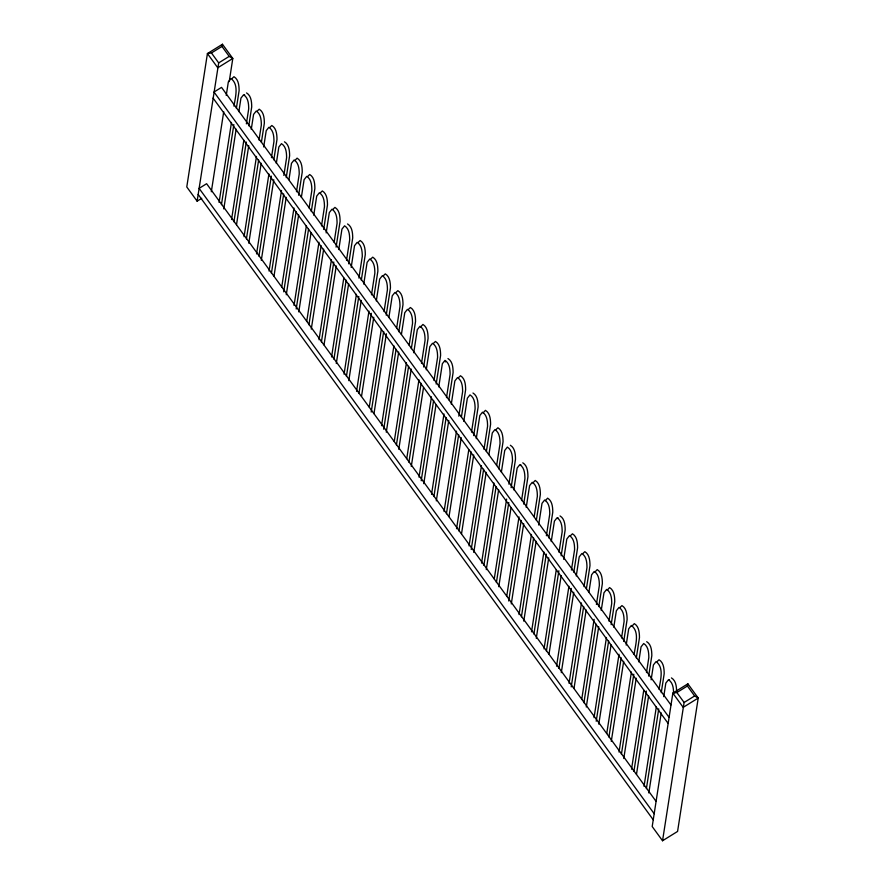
<?xml version="1.0" encoding="UTF-8"?>
<svg xmlns="http://www.w3.org/2000/svg" width="885" height="885" viewBox="0 0 885 885"><rect width="100%" height="100%" fill="white"/><g stroke="black" fill="none" stroke-linecap="round" stroke-linejoin="round"><path stroke-width="1.33" d="M676.594 691.893C676.56 686.97 676.118 680.687 671.461 677.91M673.585 693.807C673.585 688.873 673.131 682.589 668.474 679.757L665.83 683.087L663.739 696.661M197.123 201.172L218.684 62.901L211.438 52.945L207.422 53.565L186.779 186.956L197.123 201.172L201.747 198.306M211.327 191.757L223.717 111.731M226.239 95.447L228.341 81.885L230.974 78.555C239.437 84.695 235.078 97.914 233.983 106.167M229.226 81.608L232.799 58.465L222.456 44.25L207.422 53.565L217.765 67.769L232.799 58.465L229.204 56.386L221.969 46.429L222.456 44.25M219.082 202.422L231.472 122.429M221.46 204.623L233.85 124.597M236.372 108.313L239.105 90.679C239.072 85.768 238.629 79.484 233.961 76.707L232.003 78.544M223.794 208.926L236.14 129.199M238.861 111.632L240.952 98.113L243.585 94.784C248.243 97.615 248.696 103.899 248.696 108.833L246.373 123.867M231.56 219.491L243.829 140.261M233.928 221.781L246.273 142.042M248.785 125.825L251.716 106.908C251.683 101.996 251.24 95.713 246.572 92.936M236.516 224.679L248.74 145.704M251.263 129.365L253.586 114.386L256.219 111.056C260.876 113.888 261.329 120.172 261.329 125.106L259.017 140.084M244.061 236.704L256.484 156.413M246.428 238.917L258.652 159.953M261.396 142.253L264.349 123.181C264.316 118.269 263.874 111.986 259.205 109.209L257.258 111.045M248.796 243.242L261.175 163.227M263.697 146.954L266.219 130.681L268.852 127.34C273.509 130.184 273.963 136.456 273.963 141.401L271.452 157.663M256.55 253.906L268.929 173.936M258.929 256.108L271.308 176.093M273.83 159.82L276.983 139.476C276.95 134.564 276.507 128.281 271.839 125.493L269.892 127.329M261.296 260.356L273.775 179.766M276.308 163.382L278.852 146.987L281.485 143.658C286.143 146.49 286.596 152.762 286.596 157.707L283.853 175.451M269.051 271.02L281.518 190.474M271.43 273.255L283.687 194.025M286.231 177.642L289.616 155.782C289.583 150.87 289.141 144.587 284.472 141.81M273.996 276.209L286.209 197.322M288.952 179.644L291.475 163.327L294.108 159.997C298.765 162.829 299.219 169.101 299.219 174.046L296.486 191.724M281.751 286.873L293.964 208.03M283.709 291.807L296.132 211.559M298.654 195.242L302.239 172.121C302.205 167.21 301.763 160.926 297.094 158.149L294.771 160.639M286.275 294.771L298.643 214.9M301.376 197.3L304.097 179.699L306.73 176.369C311.387 179.201 311.841 185.485 311.841 190.419L309.119 208.008M294.041 305.436L306.398 225.609M296.209 308.987L308.566 229.115M311.299 211.515L314.861 188.494C314.828 183.582 314.385 177.299 309.717 174.522L307.759 176.358M298.787 311.896L311.011 232.899M313.755 215.188L316.708 196.116L319.341 192.786C323.998 195.618 324.452 201.902 324.452 206.836L321.509 225.896M306.752 321.2L318.976 242.236M308.92 324.784L321.144 245.776M323.678 229.436L327.472 204.911C327.439 199.999 326.996 193.715 322.328 190.939L320.381 192.775M311.277 329.109L323.656 249.172M326.167 232.91L329.32 212.588L331.952 209.247C336.61 212.079 337.063 218.363 337.063 223.308L334.132 242.269M319.031 339.774L331.399 259.869M321.41 341.975L333.789 262.026M336.09 247.125L340.083 221.383C340.05 216.471 339.608 210.176 334.939 207.4L332.981 209.236M324.021 344.918L336.245 265.92M338.778 249.57L341.942 229.138L344.575 225.808C349.232 228.64 349.686 234.912 349.686 239.857L346.522 260.279M331.565 356.943L343.789 277.978M333.933 359.166L346.168 280.158M348.701 263.818L352.706 237.932C352.673 233.02 352.23 226.737 347.562 223.96M336.3 363.503L348.657 283.62M351.179 267.381L354.531 245.709L357.164 242.379C361.821 245.211 362.275 251.495 362.275 256.44L358.923 278.089M344.055 374.167L356.412 294.329M346.433 376.357L358.801 296.486M361.312 280.235L365.295 254.515C365.262 249.592 364.819 243.309 360.151 240.532L358.204 242.368M348.801 380.638L361.213 300.424M363.746 284.107L367.109 262.358L369.742 259.017C374.399 261.849 374.853 268.133 374.853 273.078L371.49 294.816M356.555 391.303L368.968 311.122M358.934 393.515L371.346 313.301M373.868 296.984L377.873 271.153C377.84 266.241 377.397 259.958 372.729 257.17L370.782 259.006M361.511 396.425L373.758 317.272M376.302 300.9L379.676 279.063L382.309 275.733C386.966 278.565 387.431 284.837 387.42 289.782L384.046 311.608M369.266 407.089L381.302 329.342M371.213 412.045L383.681 331.532M386.214 315.148L390.44 287.857C390.407 282.946 389.964 276.662 385.296 273.874L383.349 275.722M373.99 413.671L386.369 333.767M388.88 317.516L392.232 295.844L394.876 292.504C399.533 295.347 399.987 301.619 399.987 306.564L396.635 328.224M381.546 425.685L393.902 345.814M383.714 429.236L396.082 349.332M398.803 331.72L402.996 304.639C402.963 299.727 402.52 293.444 397.863 290.656L395.905 292.492M386.28 432.168L398.681 352.064M401.414 334.419L404.777 312.693L407.421 309.363C412.078 312.195 412.532 318.478 412.532 323.412L409.169 345.128M394.256 441.482L406.436 362.773M396.414 445.044L408.604 366.301M411.337 348.646L415.541 321.498C415.507 316.576 415.065 310.292 410.408 307.515L408.45 309.352M398.781 449.326L411.204 369.078M413.738 352.75L417.311 329.629L419.955 326.299C424.612 329.131 425.065 335.404 425.065 340.349L421.481 363.458M406.746 458.629L418.959 379.776M408.914 462.213L421.127 383.316M423.661 366.987L428.074 338.424C428.041 333.512 427.599 327.229 422.941 324.441L420.607 326.93M411.282 466.495L423.517 387.497M426.249 369.797L429.833 346.643L432.477 343.303C437.135 346.135 437.588 352.418 437.588 357.363L434.004 380.506M419.036 477.159L431.471 396.834M421.205 480.743L433.639 400.385M436.172 384.035L440.597 355.438C440.564 350.526 440.122 344.243 435.464 341.455L433.506 343.291M423.782 483.664L436.017 404.611M438.761 386.9L442.345 363.735L444.978 360.394C449.635 363.226 450.1 369.51 450.089 374.455L446.505 397.608M431.537 494.328L443.982 413.959M433.916 496.551L446.151 417.499M448.894 399.788L453.109 372.53C453.076 367.618 452.633 361.334 447.965 358.547M436.305 500.877L448.75 420.463M451.284 404.113L454.868 380.937L457.501 377.607C462.169 380.439 462.623 386.723 462.623 391.657L458.817 416.182M444.06 511.53L456.505 431.161M446.438 513.754L458.673 434.712M461.417 416.99L465.632 389.743C465.599 384.82 465.156 378.537 460.499 375.76L458.541 377.596M449.016 516.685L461.24 437.688M463.773 421.349L467.357 398.195L469.99 394.865C474.648 397.697 475.101 403.969 475.101 408.914L471.517 432.057M456.56 528.71L468.784 449.757M458.928 530.934L471.163 451.936M473.696 435.597L478.121 406.989C478.088 402.078 477.646 395.794 472.977 393.017M461.505 533.876L473.718 454.978M476.252 438.65L479.825 415.53L482.458 412.2C487.115 415.032 487.58 421.304 487.569 426.249L483.995 449.37M469.05 545.901L481.473 465.676M471.218 549.474L483.641 469.216M486.374 451.538L490.589 424.324C490.555 419.413 490.113 413.129 485.445 410.352L483.122 412.841M473.785 552.417L486.186 472.313M488.918 454.669L492.281 432.942L494.925 429.612C499.582 432.444 500.036 438.728 500.036 443.662L496.673 465.377M481.551 563.081L493.941 483.022M483.918 565.294L496.109 486.551M498.841 468.895L503.045 441.737C503.012 436.825 502.569 430.541 497.912 427.765L495.954 429.601M486.285 569.619L498.653 489.715M501.375 472.103L504.738 450.432L507.37 447.102C512.028 449.934 512.481 456.217 512.481 461.162L508.919 484.172M494.25 578.923L506.618 499.063M496.419 582.474L508.786 502.569M511.099 487.668L515.501 459.238C515.468 454.315 515.026 448.031 510.357 445.255M498.786 586.722L511.043 507.581M513.787 489.836L517.172 467.999L519.805 464.669C524.462 467.501 524.916 473.785 524.916 478.719L521.542 500.545M506.762 596.025L519.008 516.917M508.709 600.981L521.177 520.468M523.71 504.096L527.936 476.805C527.902 471.882 527.46 465.599 522.792 462.822M511.287 603.924L523.699 523.71M526.232 507.393L529.595 485.644L532.228 482.303C536.885 485.146 537.339 491.418 537.339 496.363L534.186 516.751M519.041 614.588L531.454 534.418M521.42 616.801L533.622 537.947M536.354 520.269L540.359 494.438C540.326 489.527 539.883 483.243 535.215 480.455L532.892 482.945M523.776 621.137L536.144 541.255M538.655 525.004L542.007 503.344L544.64 500.014C549.297 502.846 549.751 509.129 549.751 514.063L546.399 535.724M531.531 631.802L543.888 551.963M533.909 633.992L546.277 554.11M548.788 537.87L552.771 512.138C552.738 507.227 552.295 500.943 547.627 498.166L545.304 500.656M536.277 638.262L548.722 557.893M551.244 541.554L554.408 521.121L557.052 517.78C561.709 520.612 562.163 526.896 562.163 531.841L558.999 552.262M544.032 648.926L556.256 569.962M546.41 651.139L558.855 570.781M561.167 555.791L565.172 529.916C565.139 525.004 564.696 518.721 560.039 515.933M549.01 654.159L561.167 575.571M563.69 559.309L566.831 538.987L569.475 535.646C574.133 538.478 574.586 544.762 574.586 549.707L571.433 570.017M556.554 666.173L568.922 586.268M558.933 668.374L571.301 588.425M573.823 572.175L577.595 547.782C577.562 542.87 577.12 536.587 572.462 533.799L570.504 535.635M561.3 672.644L573.745 592.275M576.268 575.936L579.221 556.864L581.854 553.534C586.512 556.366 586.965 562.639 586.965 567.584L584.023 586.644M569.055 683.308L581.489 602.984M571.223 686.893L583.658 606.524M586.401 588.813L589.985 565.659C589.952 560.747 589.51 554.464 584.841 551.687L582.894 553.523M574 688.508L586.158 609.997M588.879 592.397L591.6 574.796L594.233 571.456C598.891 574.299 599.355 580.571 599.344 585.516L596.413 604.455M581.755 699.172L594.112 619.345M583.923 702.723L596.081 624.202M598.802 606.601L602.364 583.591C602.331 578.679 601.889 572.396 597.22 569.608L594.897 572.097M586.29 707.004L598.714 626.768M601.236 610.451L603.979 592.762L606.612 589.432C611.269 592.264 611.723 598.548 611.723 603.481L608.991 621.159M594.045 717.669L606.457 637.466M596.213 721.242L608.637 641.005M611.159 624.677L614.743 601.568C614.71 596.645 614.267 590.361 609.599 587.585L607.265 590.074M598.791 724.14L611.059 644.922M613.803 627.166L616.347 610.772L618.98 607.442C623.637 610.274 624.091 616.546 624.091 621.491L621.558 637.875M606.756 733.444L619.013 654.258M608.924 737.039L621.181 657.809M623.726 641.426L627.111 619.566C627.078 614.655 626.635 608.371 621.967 605.594L620.009 607.431M611.281 741.376L623.671 661.361M626.182 645.088L628.704 628.804L631.337 625.474C640.176 631.99 635.087 645.862 634.147 654.435M619.035 752.04L631.414 672.058M621.414 754.241L633.804 674.226M636.315 657.953L639.468 637.609C639.435 632.686 638.992 626.403 634.324 623.626L632.001 626.115M623.781 758.511L636.215 678.175M638.749 661.847L641.061 646.869L643.705 643.528C648.362 646.371 648.816 652.643 648.816 657.588L646.492 672.556M631.536 769.176L643.76 690.245M633.914 771.399L646.349 691.063M648.672 676.085L651.825 655.663C651.791 650.752 651.36 644.468 646.692 641.68M636.481 774.397L648.616 696.019M651.128 679.802L653.429 664.934L656.062 661.604C664.558 667.777 660.133 681.041 659.059 689.315M644.037 786.311L656.305 707.082M646.404 788.601L658.75 708.874M661.261 692.656L664.181 673.728C664.159 668.817 663.717 662.533 659.048 659.756L657.09 661.593M648.827 792.96L661.217 712.934M662.544 840.75L684.105 702.48L676.859 692.535L672.843 693.143L652.201 826.535L662.544 840.75L677.578 831.435L698.221 698.044L687.877 683.828L672.843 693.143L683.187 707.358L698.221 698.044L694.625 695.964L687.391 686.008L687.877 683.828M445.343 361.932L445.642 361.036M244.238 95.425L244.614 94.772M520.457 465.311L520.834 464.658M557.705 518.422L558.081 517.769M669.126 680.399L669.503 679.746M211.438 52.945L221.969 46.429M218.684 62.901L229.204 56.386M676.859 692.535L687.391 686.008M684.105 702.48L694.625 695.964M670.918 704.925L221.527 87.372L214.015 92.029L669.093 717.392M213.075 98.091L668.153 723.454M656.006 801.268L206.614 183.715L199.103 188.372L654.181 813.735M198.163 194.434L653.241 819.798"/></g></svg>
